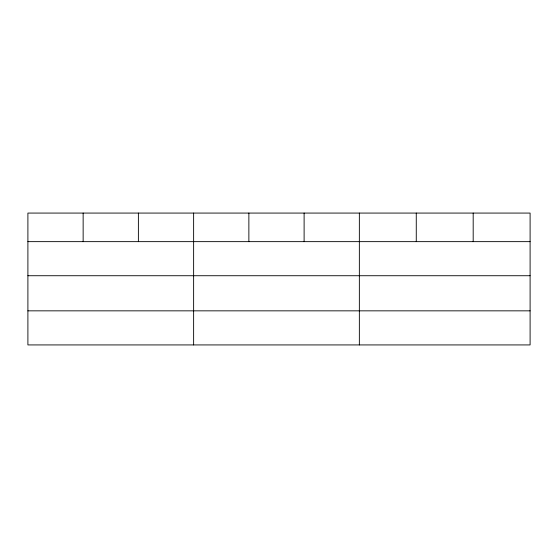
<?xml version="1.0" encoding="UTF-8"?>
<svg xmlns="http://www.w3.org/2000/svg" width="558" height="558" viewBox="0 0 558 558"><rect width="100%" height="100%" fill="white"/><g stroke="black" fill="none" stroke-linecap="round" stroke-linejoin="round"><path stroke-width="0.84" d="M530.1 275.729L530.1 213.072L27.9 213.072L27.9 344.928L530.1 344.928L530.1 275.729L27.9 275.729M27.9 241.642L530.1 241.642M27.9 310.841L530.1 310.841M473.184 213.072L473.184 241.642M416.268 213.072L416.268 241.642M359.352 213.072L359.352 344.928M304.11 213.072L304.11 241.642M248.868 213.072L248.868 241.642M193.626 213.072L193.626 344.928M138.384 213.072L138.384 241.642M83.142 213.072L83.142 241.642"/></g></svg>
